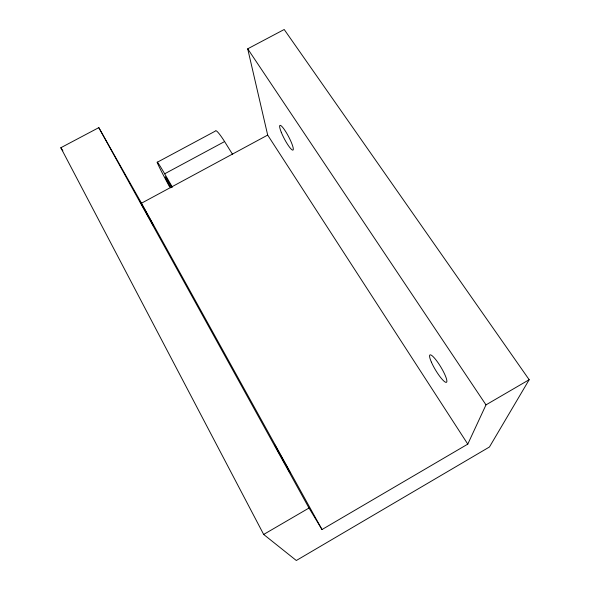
<?xml version="1.0" encoding="UTF-8"?>
<svg xmlns="http://www.w3.org/2000/svg" width="590" height="590" viewBox="0 0 590 590"><rect width="100%" height="100%" fill="white"/><g stroke="black" fill="none" stroke-linecap="round" stroke-linejoin="round"><path stroke-width="0.89" d="M467.781 444.123L485.99 404.873L529.171 379.709L284.196 29.5L247.704 48.815L267.683 135.081L467.781 444.123L322.007 529.54L309.005 508.027L98.803 127.632L60.829 147.736L263.671 534.452L296.32 560.5L489.449 446.991L529.171 379.709M263.671 534.452L309.005 508.027M98.803 127.632L141.504 203.196L267.683 135.081M169.632 186.934A33.416 1.106 61.2 0 1 159.787 168.121L157.98 164.315A33.416 1.106 61.2 0 1 164.676 173.799L224.598 141.563L232.674 154.558M157.191 162.302L215.298 131.135A33.21 3.51 61.8 0 1 224.598 141.563M247.704 48.815L485.99 404.873M60.829 147.736L62.864 150.782M164.676 173.799L172.354 187.126M141.504 203.196L322.007 529.54M170.724 187.827A16.697 0.553 61.2 0 1 167.294 181.3L166.122 178.932A16.697 0.553 61.2 0 1 171.793 187.554M153.636 225.823L139.955 201.249L153.636 225.823M290.103 472.686L274.402 444.373L290.103 472.686M281.283 132.271A13.968 2.39 62.2 0 0 292.913 150.111A13.968 2.39 62.2 0 0 285.184 130.803A13.968 2.39 62.2 0 0 281.283 132.271M431.408 362.164A15.952 3.039 58.9 0 0 446.239 382.364A15.952 3.039 58.9 0 0 437.043 361.331A15.952 3.039 58.9 0 0 431.408 362.164"/></g></svg>
